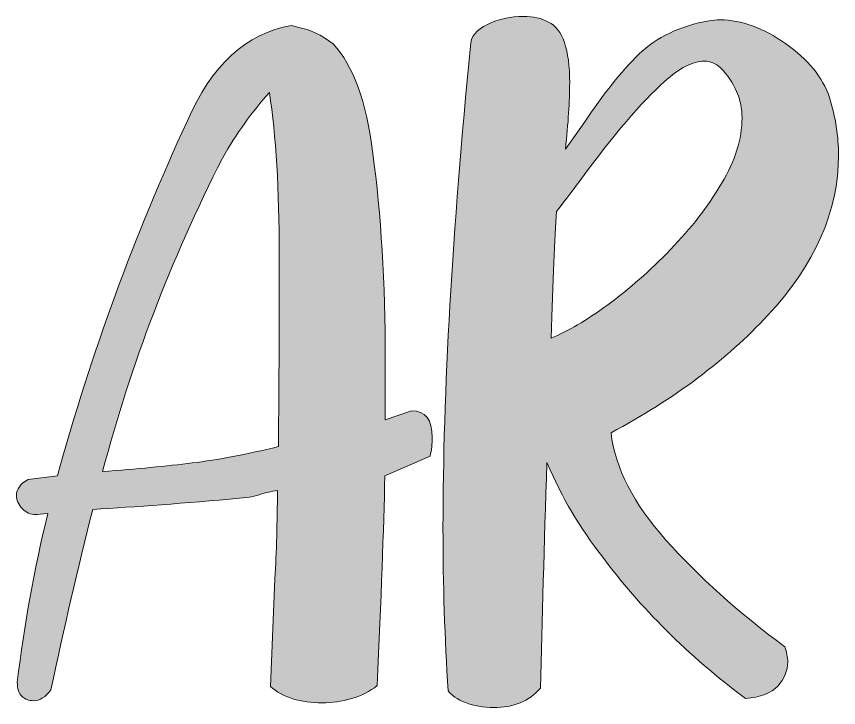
# Model space of a CAD drawing. Header units: inches. Extents: x 58 to 1022, y -947 to -135.
# Drawn here: x 57.7 to 357.3, y -826.4 to -574.3 of the extents above; entities that cross this region are included whole.
import ezdxf

# ---------------------------------------------------------------- set-up
doc = ezdxf.new("R2010")
doc.units = ezdxf.units.IN
doc.header["$MEASUREMENT"] = 0
doc.layers.add('Layer 1', color=7, linetype='Continuous')

# ---------------------------------------------------------------- blocks, each defined once
blk = doc.blocks.new('block 2')
at = {"layer": 'Layer 1', "true_color": 0xffffff}
h = blk.add_hatch(color=7, dxfattribs=at)
h.dxf.hatch_style = 2
edge = h.paths.add_edge_path()
edge.add_spline(control_points=[(331.53, -683.33), (348.7, -664.8), (357.29, -645.38), (357.29, -625.07), (357.29, -618.16), (356.19, -611.09), (353.99, -603.87), (351.48, -596.54), (346.14, -589.99), (337.97, -584.24), (329.81, -578.48), (321.85, -575.6), (314.1, -575.6), (312.74, -575.6), (311.43, -575.7), (310.18, -575.91), (299.5, -577.8), (290.94, -581.88), (284.5, -588.16), (278.06, -594.44), (271.49, -602.66), (264.79, -612.82), (264.79, -612.82), (257.73, -622.71), (257.73, -622.71), (258.77, -613.29), (259.29, -605.23), (259.29, -598.53), (259.29, -586.38), (256.73, -579), (251.6, -576.38), (248.98, -575.02), (245.95, -574.34), (242.49, -574.34), (237.78, -574.34), (233.38, -575.31), (229.3, -577.25), (225.22, -579.18), (223.18, -581.83), (223.18, -585.18), (216.47, -652.71), (213.12, -711.28), (213.12, -760.91), (213.12, -781.53), (213.75, -801.32), (215.01, -820.27), (216.16, -821.94), (218.28, -823.38), (221.37, -824.59), (224.46, -825.79), (227.83, -826.39), (231.5, -826.39), (238.83, -826.39), (244.53, -824.04), (248.62, -819.33), (249.24, -794.72), (250.03, -767.29), (250.97, -737.04), (256.52, -749.91), (263.22, -761.27), (271.07, -771.11), (285, -790.06), (302.43, -807.39), (323.37, -823.09), (328.81, -822.68), (332.74, -821.16), (335.14, -818.54), (337.55, -815.93), (338.76, -812.99), (338.76, -809.75), (338.76, -807.97), (338.39, -806.13), (337.66, -804.25), (320.7, -791.58), (306.27, -778.6), (294.39, -765.3), (282.51, -752.01), (275.84, -738.97), (274.37, -726.2), (297.4, -713.85), (316.46, -699.56), (331.53, -683.33)], knot_values=[0, 0, 0, 0, 1, 1, 1, 2, 2, 2, 3, 3, 3, 4, 4, 4, 5, 5, 5, 6, 6, 6, 7, 7, 7, 8, 8, 8, 9, 9, 9, 10, 10, 10, 11, 11, 11, 12, 12, 12, 13, 13, 13, 14, 14, 14, 15, 15, 15, 16, 16, 16, 17, 17, 17, 18, 18, 18, 19, 19, 19, 20, 20, 20, 21, 21, 21, 22, 22, 22, 23, 23, 23, 24, 24, 24, 25, 25, 25, 26, 26, 26, 27, 27, 27, 27], degree=3, periodic=1)
edge = h.paths.add_edge_path()
edge.add_spline(control_points=[(314.65, -635.27), (309.68, -643.65), (303.47, -651.68), (296.04, -659.38), (288.61, -667.07), (280.99, -673.77), (273.19, -679.48), (265.39, -685.19), (258.51, -689.24), (252.54, -691.65), (253.27, -670.4), (253.9, -655.01), (254.43, -645.48), (256.63, -642.76), (259.5, -638.99), (263.06, -634.17), (275.31, -617.53), (285.57, -605.49), (293.84, -598.06), (299.29, -593.14), (304.15, -590.67), (308.45, -590.67), (310.54, -590.67), (312.48, -591.46), (314.26, -593.03), (319.49, -598.47), (322.11, -604.6), (322.11, -611.4), (322.11, -618.94), (319.62, -626.9), (314.65, -635.27)], knot_values=[0, 0, 0, 0, 1, 1, 1, 2, 2, 2, 3, 3, 3, 4, 4, 4, 5, 5, 5, 6, 6, 6, 7, 7, 7, 8, 8, 8, 9, 9, 9, 10, 10, 10, 10], degree=3, periodic=1)
h = blk.add_hatch(color=7, dxfattribs=at)
h.dxf.hatch_style = 2
edge = h.paths.add_edge_path()
edge.add_spline(control_points=[(201.66, -718.19), (201.66, -718.19), (192.08, -721.49), (192.08, -721.49), (192.08, -721.49), (192.08, -699.5), (192.08, -699.5), (192.08, -671.55), (190.56, -646.48), (187.53, -624.28), (185.22, -605.44), (180.41, -592.14), (173.08, -584.39), (168.89, -581.04), (164.7, -579.05), (160.52, -578.42), (160.52, -578.42), (157.85, -577.64), (157.85, -577.64), (141.41, -580.47), (128.74, -592.14), (119.84, -612.66), (100.68, -654.12), (84.93, -697.2), (72.58, -741.9), (72.58, -741.9), (61.9, -743.16), (61.9, -743.16), (59.07, -744.84), (57.66, -746.77), (57.66, -748.97), (57.66, -750.75), (58.36, -752.37), (59.78, -753.84), (61.19, -755.31), (62.84, -756.04), (64.72, -756.04), (65.35, -756.04), (66.82, -755.88), (69.12, -755.57), (64.2, -775.57), (60.48, -796.08), (57.97, -817.13), (57.97, -819.54), (58.54, -821.26), (59.7, -822.31), (60.85, -823.36), (62.21, -823.88), (63.78, -823.88), (66.19, -823.88), (68.33, -822.57), (70.22, -819.95), (75.03, -797.34), (80.11, -775.41), (85.45, -754.15), (101.05, -753.21), (118.9, -751.85), (139, -750.07), (142.46, -749.76), (144.92, -749.29), (146.38, -748.66), (148.37, -748.03), (150.52, -747.56), (152.82, -747.24), (152.72, -758.86), (152.4, -769.6), (151.88, -779.44), (151.88, -779.44), (150.31, -818.7), (150.31, -818.7), (152.4, -820.69), (155.1, -822.18), (158.4, -823.17), (161.69, -824.17), (165.23, -824.67), (169, -824.67), (172.66, -824.67), (176.27, -824.14), (179.83, -823.09), (183.39, -822.05), (186.48, -820.48), (189.1, -818.38), (190.56, -786.66), (191.51, -761.17), (191.93, -741.9), (191.93, -741.9), (208.42, -734.68), (208.42, -734.68), (208.94, -732.48), (209.2, -730.23), (209.2, -727.93), (209.2, -721.44), (206.69, -718.19), (201.66, -718.19)], knot_values=[0, 0, 0, 0, 1, 1, 1, 2, 2, 2, 3, 3, 3, 4, 4, 4, 5, 5, 5, 6, 6, 6, 7, 7, 7, 8, 8, 8, 9, 9, 9, 10, 10, 10, 11, 11, 11, 12, 12, 12, 13, 13, 13, 14, 14, 14, 15, 15, 15, 16, 16, 16, 17, 17, 17, 18, 18, 18, 19, 19, 19, 20, 20, 20, 21, 21, 21, 22, 22, 22, 23, 23, 23, 24, 24, 24, 25, 25, 25, 26, 26, 26, 27, 27, 27, 28, 28, 28, 29, 29, 29, 30, 30, 30, 31, 31, 31, 31], degree=3, periodic=1)
edge = h.paths.add_edge_path()
edge.add_spline(control_points=[(153.14, -731.23), (141.52, -734.05), (131.04, -736.04), (121.73, -737.19), (112.41, -738.35), (101.52, -739.39), (89.06, -740.33), (99.32, -701.28), (113.88, -663.18), (132.72, -626.01), (137.85, -617.01), (143.56, -609.05), (149.84, -602.14), (152.25, -617.84), (153.45, -637.47), (153.45, -661.03), (153.45, -684.38), (153.35, -707.77), (153.14, -731.23)], knot_values=[0, 0, 0, 0, 1, 1, 1, 2, 2, 2, 3, 3, 3, 4, 4, 4, 5, 5, 5, 6, 6, 6, 6], degree=3, periodic=1)
at = {"layer": 'Layer 1', "lineweight": 0}
for points, knots in [([(331.53, -683.33), (348.7, -664.8), (357.29, -645.38), (357.29, -625.07), (357.29, -618.16), (356.19, -611.09), (353.99, -603.87), (351.48, -596.54), (346.14, -589.99), (337.97, -584.24), (329.81, -578.48), (321.85, -575.6), (314.1, -575.6), (312.74, -575.6), (311.43, -575.7), (310.18, -575.91), (299.5, -577.8), (290.94, -581.88), (284.5, -588.16), (278.06, -594.44), (271.49, -602.66), (264.79, -612.82), (264.79, -612.82), (257.73, -622.71), (257.73, -622.71), (258.77, -613.29), (259.29, -605.23), (259.29, -598.53), (259.29, -586.38), (256.73, -579), (251.6, -576.38), (248.98, -575.02), (245.95, -574.34), (242.49, -574.34), (237.78, -574.34), (233.38, -575.31), (229.3, -577.25), (225.22, -579.18), (223.18, -581.83), (223.18, -585.18), (216.47, -652.71), (213.12, -711.28), (213.12, -760.91), (213.12, -781.53), (213.75, -801.32), (215.01, -820.27), (216.16, -821.94), (218.28, -823.38), (221.37, -824.59), (224.46, -825.79), (227.83, -826.39), (231.5, -826.39), (238.83, -826.39), (244.53, -824.04), (248.62, -819.33), (249.24, -794.72), (250.03, -767.29), (250.97, -737.04), (256.52, -749.91), (263.22, -761.27), (271.07, -771.11), (285, -790.06), (302.43, -807.39), (323.37, -823.09), (328.81, -822.68), (332.74, -821.16), (335.14, -818.54), (337.55, -815.93), (338.76, -812.99), (338.76, -809.75), (338.76, -807.97), (338.39, -806.13), (337.66, -804.25), (320.7, -791.58), (306.27, -778.6), (294.39, -765.3), (282.51, -752.01), (275.84, -738.97), (274.37, -726.2), (297.4, -713.85), (316.46, -699.56), (331.53, -683.33)], [0, 0, 0, 0, 1, 1, 1, 2, 2, 2, 3, 3, 3, 4, 4, 4, 5, 5, 5, 6, 6, 6, 7, 7, 7, 8, 8, 8, 9, 9, 9, 10, 10, 10, 11, 11, 11, 12, 12, 12, 13, 13, 13, 14, 14, 14, 15, 15, 15, 16, 16, 16, 17, 17, 17, 18, 18, 18, 19, 19, 19, 20, 20, 20, 21, 21, 21, 22, 22, 22, 23, 23, 23, 24, 24, 24, 25, 25, 25, 26, 26, 26, 27, 27, 27, 27]), ([(201.66, -718.19), (201.66, -718.19), (192.08, -721.49), (192.08, -721.49), (192.08, -721.49), (192.08, -699.5), (192.08, -699.5), (192.08, -671.55), (190.56, -646.48), (187.53, -624.28), (185.22, -605.44), (180.41, -592.14), (173.08, -584.39), (168.89, -581.04), (164.7, -579.05), (160.52, -578.42), (160.52, -578.42), (157.85, -577.64), (157.85, -577.64), (141.41, -580.47), (128.74, -592.14), (119.84, -612.66), (100.68, -654.12), (84.93, -697.2), (72.58, -741.9), (72.58, -741.9), (61.9, -743.16), (61.9, -743.16), (59.07, -744.84), (57.66, -746.77), (57.66, -748.97), (57.66, -750.75), (58.36, -752.37), (59.78, -753.84), (61.19, -755.31), (62.84, -756.04), (64.72, -756.04), (65.35, -756.04), (66.82, -755.88), (69.12, -755.57), (64.2, -775.57), (60.48, -796.08), (57.97, -817.13), (57.97, -819.54), (58.54, -821.26), (59.7, -822.31), (60.85, -823.36), (62.21, -823.88), (63.78, -823.88), (66.19, -823.88), (68.33, -822.57), (70.22, -819.95), (75.03, -797.34), (80.11, -775.41), (85.45, -754.15), (101.05, -753.21), (118.9, -751.85), (139, -750.07), (142.46, -749.76), (144.92, -749.29), (146.38, -748.66), (148.37, -748.03), (150.52, -747.56), (152.82, -747.24), (152.72, -758.86), (152.4, -769.6), (151.88, -779.44), (151.88, -779.44), (150.31, -818.7), (150.31, -818.7), (152.4, -820.69), (155.1, -822.18), (158.4, -823.17), (161.69, -824.17), (165.23, -824.67), (169, -824.67), (172.66, -824.67), (176.27, -824.14), (179.83, -823.09), (183.39, -822.05), (186.48, -820.48), (189.1, -818.38), (190.56, -786.66), (191.51, -761.17), (191.93, -741.9), (191.93, -741.9), (208.42, -734.68), (208.42, -734.68), (208.94, -732.48), (209.2, -730.23), (209.2, -727.93), (209.2, -721.44), (206.69, -718.19), (201.66, -718.19)], [0, 0, 0, 0, 1, 1, 1, 2, 2, 2, 3, 3, 3, 4, 4, 4, 5, 5, 5, 6, 6, 6, 7, 7, 7, 8, 8, 8, 9, 9, 9, 10, 10, 10, 11, 11, 11, 12, 12, 12, 13, 13, 13, 14, 14, 14, 15, 15, 15, 16, 16, 16, 17, 17, 17, 18, 18, 18, 19, 19, 19, 20, 20, 20, 21, 21, 21, 22, 22, 22, 23, 23, 23, 24, 24, 24, 25, 25, 25, 26, 26, 26, 27, 27, 27, 28, 28, 28, 29, 29, 29, 30, 30, 30, 31, 31, 31, 31]), ([(314.65, -635.27), (309.68, -643.65), (303.47, -651.68), (296.04, -659.38), (288.61, -667.07), (280.99, -673.77), (273.19, -679.48), (265.39, -685.19), (258.51, -689.24), (252.54, -691.65), (253.27, -670.4), (253.9, -655.01), (254.43, -645.48), (256.63, -642.76), (259.5, -638.99), (263.06, -634.17), (275.31, -617.53), (285.57, -605.49), (293.84, -598.06), (299.29, -593.14), (304.15, -590.67), (308.45, -590.67), (310.54, -590.67), (312.48, -591.46), (314.26, -593.03), (319.49, -598.47), (322.11, -604.6), (322.11, -611.4), (322.11, -618.94), (319.62, -626.9), (314.65, -635.27)], [0, 0, 0, 0, 1, 1, 1, 2, 2, 2, 3, 3, 3, 4, 4, 4, 5, 5, 5, 6, 6, 6, 7, 7, 7, 8, 8, 8, 9, 9, 9, 10, 10, 10, 10]), ([(153.14, -731.23), (141.52, -734.05), (131.04, -736.04), (121.73, -737.19), (112.41, -738.35), (101.52, -739.39), (89.06, -740.33), (99.32, -701.28), (113.88, -663.18), (132.72, -626.01), (137.85, -617.01), (143.56, -609.05), (149.84, -602.14), (152.25, -617.84), (153.45, -637.47), (153.45, -661.03), (153.45, -684.38), (153.35, -707.77), (153.14, -731.23)], [0, 0, 0, 0, 1, 1, 1, 2, 2, 2, 3, 3, 3, 4, 4, 4, 5, 5, 5, 6, 6, 6, 6])]:
    blk.add_open_spline(points, degree=3, knots=knots, dxfattribs=at)

msp = doc.modelspace()

# ---------------------------------------------------------------- block references
at = {"layer": 'Layer 1'}
msp.add_blockref('block 2', (0, 0), dxfattribs=at)

doc.saveas('drawing.dxf')
